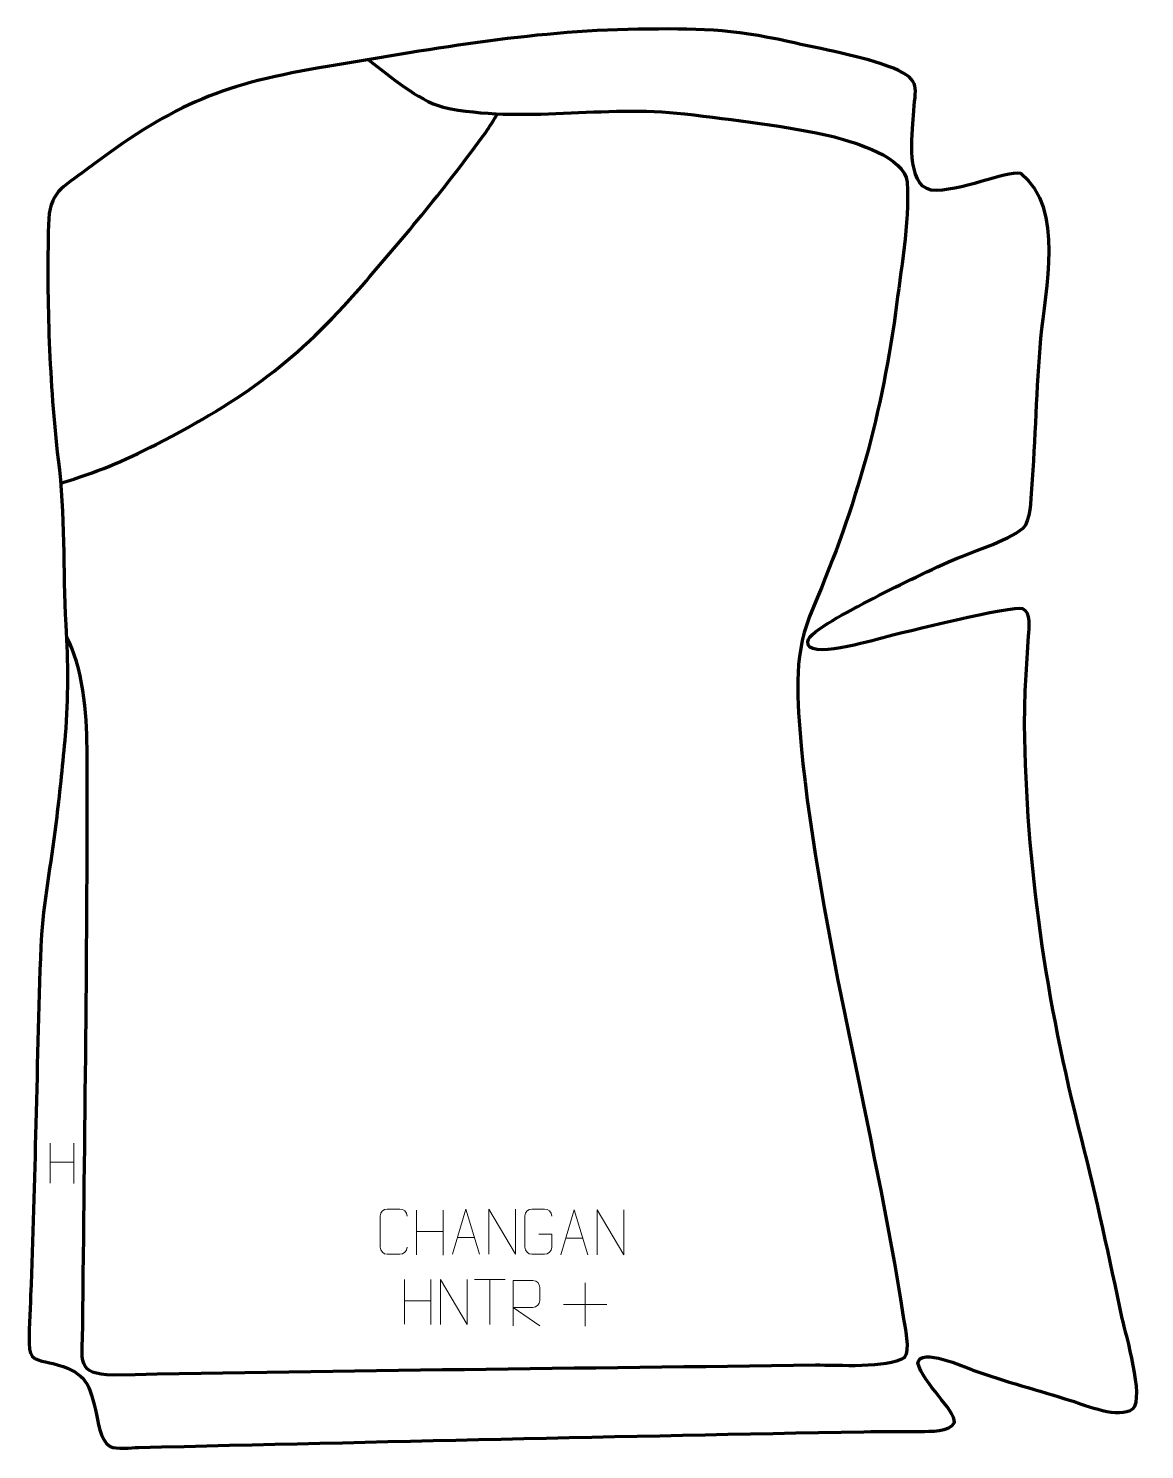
# Model space of a CAD drawing. Header units: millimetres. Extents: x 1403 to 2020, y 71 to 857.
import ezdxf

# ---------------------------------------------------------------- set-up
doc = ezdxf.new("R2010")
doc.units = ezdxf.units.MM
doc.header["$MEASUREMENT"] = 0
doc.layers.add('layer 1', color=7, linetype='Continuous')
doc.layers.add('layer 2', color=7, linetype='Continuous')

msp = doc.modelspace()

# ---------------------------------------------------------------- linework, layer by layer
at = {"layer": 'layer 1', "color": 142, "lineweight": 158}
for points, knots in [([(1591.2144, 839.3033), (1603.6087, 830.0306), (1617.3038, 817.7207), (1632.2473, 813.3216), (1632.2473, 813.3216), (1676.4413, 804.0472), (1720.9351, 815.0013), (1765.7263, 809.7016), (1765.7263, 809.7016), (1792.676, 806.4107), (1822.2597, 803.143), (1848.5922, 796.9529), (1848.5922, 796.9529), (1860.4176, 793.6537), (1887.0354, 786.2557), (1888.8552, 771.8771), (1888.8552, 771.8771), (1890.2277, 748.6807), (1885.2064, 722.9684), (1882.3822, 699.7795), (1882.3822, 699.7795), (1873.9008, 638.3771), (1859.1901, 588.7821), (1834.8505, 531.9002), (1834.8505, 531.9002), (1825.6577, 508.2125), (1828.1913, 485.06), (1830.1197, 460.3872), (1830.1197, 460.3872), (1840.8297, 353.5116), (1870.3775, 250.4001), (1886.643, 144.6072), (1886.643, 144.6072), (1887.4158, 139.9658), (1890.5925, 125.625), (1887.3353, 122.1918), (1887.3353, 122.1918), (1877.4975, 115.8964), (1850.5053, 118.0391), (1838.0716, 117.8748), (1838.0716, 117.8748), (1708.6557, 116.1649), (1579.2223, 114.8997), (1449.8185, 112.4414), (1449.8185, 112.4414), (1428.8587, 112.7708), (1432.7453, 120.7713), (1432.9133, 138.214), (1432.9133, 138.214), (1433.9401, 245.1068), (1435.7037, 352.1651), (1435.3057, 459.0516), (1435.3057, 459.0516), (1435.2333, 478.5127), (1432.9895, 503.8748), (1423.7756, 521.2189)], [0, 0, 0, 0, 0.06666667, 0.06666667, 0.06666667, 0.06666667, 0.13333333, 0.13333333, 0.13333333, 0.13333333, 0.2, 0.2, 0.2, 0.2, 0.26666667, 0.26666667, 0.26666667, 0.26666667, 0.33333333, 0.33333333, 0.33333333, 0.33333333, 0.4, 0.4, 0.4, 0.4, 0.46666667, 0.46666667, 0.46666667, 0.46666667, 0.53333333, 0.53333333, 0.53333333, 0.53333333, 0.6, 0.6, 0.6, 0.6, 0.66666667, 0.66666667, 0.66666667, 0.66666667, 0.73333333, 0.73333333, 0.73333333, 0.73333333, 0.8, 0.8, 0.8, 0.8, 0.86666667, 0.86666667, 0.86666667, 0.86666667, 1, 1, 1, 1]), ([(1420.6262, 605.5299), (1440.8959, 611.6463), (1454.7163, 617.2915), (1473.5746, 626.9516), (1473.5746, 626.9516), (1521.9393, 651.9345), (1551.5105, 673.3233), (1587.3635, 714.6461), (1587.3635, 714.6461), (1610.8189, 741.7095), (1634.6283, 770.2144), (1655.5629, 799.2527), (1655.5629, 799.2527), (1658.1224, 802.803), (1660.2982, 806.3783), (1662.5235, 810.1366)], [0, 0, 0, 0, 0.2, 0.2, 0.2, 0.2, 0.4, 0.4, 0.4, 0.4, 0.6, 0.6, 0.6, 0.6, 1, 1, 1, 1])]:
    msp.add_open_spline(points, degree=3, knots=knots, dxfattribs=at)
at = {"layer": 'layer 2', "color": 242, "lineweight": 158}
msp.add_open_spline([(1563.7257, 835.0472), (1623.4794, 845.0496), (1679.1104, 855.5424), (1740.1057, 856.4613), (1740.1057, 856.4613), (1771.4856, 856.9209), (1791.9107, 856.6999), (1822.921, 849.6575), (1822.921, 849.6575), (1841.4649, 845.563), (1863.7588, 841.6655), (1881.2363, 834.8685), (1881.2363, 834.8685), (1897.4063, 827.9124), (1893.0746, 824.5767), (1892.2666, 808.8159), (1892.2666, 808.8159), (1891.6129, 798.181), (1888.0603, 770.8138), (1902.0256, 767.46), (1902.0256, 767.46), (1917.8363, 766.1763), (1942.9934, 778.4005), (1951.6938, 776.6565), (1951.6938, 776.6565), (1976.4552, 757.2541), (1965.0604, 712.5113), (1962.761, 685.6352), (1962.761, 685.6352), (1960.4286, 657.8518), (1959.8508, 630.0295), (1957.7643, 602.2764), (1957.7643, 602.2764), (1957.3479, 596.5243), (1957.2539, 584.7126), (1952.9294, 580.671), (1952.9294, 580.671), (1943.8527, 573.2987), (1923.2705, 567.2724), (1911.6554, 561.959), (1911.6554, 561.959), (1895.4071, 554.5519), (1880.3374, 547.388), (1864.5743, 538.9375), (1864.5743, 538.9375), (1858.8435, 535.8654), (1834.4472, 523.856), (1833.8005, 517.9115), (1833.8005, 517.9115), (1832.6565, 507.3967), (1869.6719, 518.6649), (1875.515, 520.093), (1875.515, 520.093), (1886.1946, 522.7107), (1947.0632, 538.1688), (1952.823, 535.974), (1952.823, 535.974), (1957.4175, 534.2232), (1956.2108, 525.2491), (1955.9813, 521.0664), (1955.9813, 521.0664), (1954.9085, 504.2922), (1953.7146, 489.0632), (1953.7853, 472.149), (1953.7853, 472.149), (1954.7289, 393.249), (1965.6928, 319.7075), (1985.1931, 243.3621), (1985.1931, 243.3621), (1993.6409, 210.1367), (2000.7264, 177.3145), (2007.7499, 143.7889), (2007.7499, 143.7889), (2009.7729, 135.0785), (2020.1173, 99.882), (2013.7258, 93.9166), (2013.7258, 93.9166), (2005.5892, 88.0304), (1988.1792, 95.6655), (1979.3756, 98.401), (1979.3756, 98.401), (1961.5205, 103.9138), (1942.6783, 108.9747), (1925.1674, 115.2572), (1925.1674, 115.2572), (1920.564, 117.0242), (1895.9342, 127.9366), (1894.7039, 119.1165), (1894.7039, 119.1165), (1897.4767, 107.9482), (1915.6045, 93.0942), (1914.9134, 86.2374), (1914.9134, 86.2374), (1912.8761, 81.1426), (1900.981, 81.3704), (1896.2698, 81.2976), (1896.2698, 81.2976), (1885.806, 81.136), (1875.3758, 81.3462), (1864.8402, 81.1585), (1864.8402, 81.1585), (1731.1751, 78.7279), (1597.5255, 75.5713), (1463.8742, 72.4927), (1463.8742, 72.4927), (1459.7433, 72.3975), (1451.5364, 71.287), (1448.0829, 72.9428), (1448.0829, 72.9428), (1442.2227, 76.9132), (1441.3695, 86.6804), (1439.9753, 93.2002), (1439.9753, 93.2002), (1436.115, 109.7223), (1433.2838, 114.2181), (1416.4696, 118.8902), (1416.4696, 118.8902), (1411.2882, 120.1798), (1403.9613, 120.1871), (1403.4953, 126.7282), (1403.4953, 126.7282), (1402.8722, 135.4749), (1403.7514, 147.4971), (1404.1115, 156.5404), (1404.1115, 156.5404), (1405.3558, 188.0625), (1406.1031, 219.731), (1407.0394, 251.2756), (1407.0394, 251.2756), (1408.0427, 285.9774), (1408.1464, 321.383), (1410.1724, 355.9691), (1410.1724, 355.9691), (1411.6332, 377.55), (1416.0886, 399.3501), (1418.5306, 421), (1418.5306, 421), (1420.2101, 435.9256), (1421.9245, 451.1992), (1423.2138, 466.1493), (1423.2138, 466.1493), (1424.8134, 487.6854), (1424.8537, 505.7608), (1423.5169, 527.3035), (1423.5169, 527.3035), (1421.8701, 558.065), (1423.2054, 587.8747), (1419.311, 618.6517), (1419.311, 618.6517), (1414.4154, 660.8607), (1412.9072, 705.7835), (1413.9363, 748.2703), (1413.9363, 748.2703), (1414.3876, 766.9033), (1421.4464, 768.6533), (1435.0341, 778.8894), (1435.0341, 778.8894), (1480.4883, 813.1317), (1507.3228, 825.6992), (1563.7257, 835.0472)], degree=3, knots=[0, 0, 0, 0, 0.02439024, 0.02439024, 0.02439024, 0.02439024, 0.04878049, 0.04878049, 0.04878049, 0.04878049, 0.07317073, 0.07317073, 0.07317073, 0.07317073, 0.09756098, 0.09756098, 0.09756098, 0.09756098, 0.12195122, 0.12195122, 0.12195122, 0.12195122, 0.14634146, 0.14634146, 0.14634146, 0.14634146, 0.17073171, 0.17073171, 0.17073171, 0.17073171, 0.19512195, 0.19512195, 0.19512195, 0.19512195, 0.2195122, 0.2195122, 0.2195122, 0.2195122, 0.24390244, 0.24390244, 0.24390244, 0.24390244, 0.26829268, 0.26829268, 0.26829268, 0.26829268, 0.29268293, 0.29268293, 0.29268293, 0.29268293, 0.31707317, 0.31707317, 0.31707317, 0.31707317, 0.34146341, 0.34146341, 0.34146341, 0.34146341, 0.36585366, 0.36585366, 0.36585366, 0.36585366, 0.3902439, 0.3902439, 0.3902439, 0.3902439, 0.41463415, 0.41463415, 0.41463415, 0.41463415, 0.43902439, 0.43902439, 0.43902439, 0.43902439, 0.46341463, 0.46341463, 0.46341463, 0.46341463, 0.48780488, 0.48780488, 0.48780488, 0.48780488, 0.51219512, 0.51219512, 0.51219512, 0.51219512, 0.53658537, 0.53658537, 0.53658537, 0.53658537, 0.56097561, 0.56097561, 0.56097561, 0.56097561, 0.58536585, 0.58536585, 0.58536585, 0.58536585, 0.6097561, 0.6097561, 0.6097561, 0.6097561, 0.63414634, 0.63414634, 0.63414634, 0.63414634, 0.65853659, 0.65853659, 0.65853659, 0.65853659, 0.68292683, 0.68292683, 0.68292683, 0.68292683, 0.70731707, 0.70731707, 0.70731707, 0.70731707, 0.73170732, 0.73170732, 0.73170732, 0.73170732, 0.75609756, 0.75609756, 0.75609756, 0.75609756, 0.7804878, 0.7804878, 0.7804878, 0.7804878, 0.80487805, 0.80487805, 0.80487805, 0.80487805, 0.82926829, 0.82926829, 0.82926829, 0.82926829, 0.85365854, 0.85365854, 0.85365854, 0.85365854, 0.87804878, 0.87804878, 0.87804878, 0.87804878, 0.90243902, 0.90243902, 0.90243902, 0.90243902, 0.92682927, 0.92682927, 0.92682927, 0.92682927, 0.95121951, 0.95121951, 0.95121951, 0.95121951, 1, 1, 1, 1], dxfattribs=at)
at = {"layer": 'layer 2', "color": 250, "lineweight": 9}
for points in [[(1414.9164, 240.7555), (1414.9164, 240.7555), (1414.9164, 218.5628), (1414.9164, 218.5628)], [(1428.0321, 240.7555), (1428.0321, 240.7555), (1428.0321, 218.4052), (1428.0321, 218.4052)], [(1414.9339, 230.1131), (1414.9339, 230.1131), (1428.0321, 230.1131), (1428.0321, 230.1131)], [(1617.5098, 203.6641), (1617.5098, 203.6641), (1617.5098, 178.8866), (1617.5098, 178.8866)], [(1632.1531, 203.6641), (1632.1531, 203.6641), (1632.1531, 178.7106), (1632.1531, 178.7106)], [(1617.5098, 191.7818), (1617.5098, 191.7818), (1632.1531, 191.7822), (1632.1531, 191.7822)], [(1640.0836, 188.5547), (1640.0836, 188.5547), (1649.5793, 188.5547), (1649.5793, 188.5547)], [(1699.9749, 188.1743), (1699.9749, 188.1743), (1709.4706, 188.1743), (1709.4706, 188.1743)], [(1610.7689, 165.3175), (1610.7689, 165.3175), (1610.7689, 140.54), (1610.7689, 140.54)], [(1625.4122, 165.3175), (1625.4122, 165.3175), (1625.4122, 140.364), (1625.4122, 140.364)], [(1649.597, 165.294), (1649.597, 165.294), (1666.5842, 165.294), (1666.5842, 165.294)], [(1658.0908, 140.364), (1658.0908, 140.364), (1658.0908, 165.3175), (1658.0908, 165.3175)], [(1710.6811, 163.4914), (1710.6811, 163.4914), (1710.6811, 139.5135), (1710.6811, 139.5135)], [(1610.7689, 153.4352), (1610.7689, 153.4352), (1625.4122, 153.4356), (1625.4122, 153.4356)], [(1698.6922, 151.5024), (1698.6922, 151.5024), (1722.6701, 151.5024), (1722.6701, 151.5024)]]:
    msp.add_open_spline(points, degree=3, dxfattribs=at)
for points, knots in [([(1612.2544, 183.123), (1612.1146, 180.7996), (1610.4374, 179.32), (1608.2897, 179.3092), (1608.2897, 179.3092), (1605.9578, 179.3096), (1603.6259, 179.3096), (1601.2944, 179.3092), (1601.2944, 179.3092), (1599.3694, 179.2038), (1597.3973, 181.0883), (1597.4085, 183.1056), (1597.4085, 183.1056), (1597.4089, 188.8757), (1597.4089, 194.6454), (1597.4085, 200.4147), (1597.4085, 200.4147), (1597.4127, 202.5528), (1599.1594, 204.272), (1601.3118, 204.2585), (1601.3118, 204.2585), (1603.6375, 204.2585), (1605.9636, 204.2585), (1608.2897, 204.2585), (1608.2897, 204.2585), (1610.2363, 204.294), (1612.2277, 202.8025), (1612.2544, 200.3649)], [0, 0, 0, 0, 0.125, 0.125, 0.125, 0.125, 0.25, 0.25, 0.25, 0.25, 0.375, 0.375, 0.375, 0.375, 0.5, 0.5, 0.5, 0.5, 0.625, 0.625, 0.625, 0.625, 0.75, 0.75, 0.75, 0.75, 1, 1, 1, 1]), ([(1685.0863, 190.291), (1685.0863, 190.291), (1692.2544, 190.291), (1692.2544, 190.291), (1692.2544, 190.291), (1692.2544, 190.291), (1692.2544, 183.1229), (1692.2544, 183.1229), (1692.2544, 183.1229), (1692.1147, 180.7995), (1690.4375, 179.3199), (1688.2897, 179.3091), (1688.2897, 179.3091), (1685.9579, 179.3095), (1683.6259, 179.3095), (1681.2944, 179.3091), (1681.2944, 179.3091), (1679.3695, 179.2037), (1677.3973, 181.0882), (1677.4085, 183.1055), (1677.4085, 183.1055), (1677.4089, 188.8756), (1677.4089, 194.6453), (1677.4085, 200.4146), (1677.4085, 200.4146), (1677.4127, 202.5527), (1679.1595, 204.2719), (1681.3118, 204.2585), (1681.3118, 204.2585), (1683.6375, 204.2585), (1685.9636, 204.2585), (1688.2897, 204.2585), (1688.2897, 204.2585), (1690.2364, 204.2939), (1692.2278, 202.8024), (1692.2544, 200.3647)], [0, 0, 0, 0, 0.1, 0.1, 0.1, 0.1, 0.2, 0.2, 0.2, 0.2, 0.3, 0.3, 0.3, 0.3, 0.4, 0.4, 0.4, 0.4, 0.5, 0.5, 0.5, 0.5, 0.6, 0.6, 0.6, 0.6, 0.7, 0.7, 0.7, 0.7, 0.8, 0.8, 0.8, 0.8, 1, 1, 1, 1]), ([(1637.361, 179.3053), (1637.361, 179.3053), (1644.732, 204.2588), (1644.732, 204.2588), (1644.732, 204.2588), (1644.732, 204.2588), (1652.3019, 179.3053), (1652.3019, 179.3053)], [0, 0, 0, 0, 0.33333333, 0.33333333, 0.33333333, 0.33333333, 1, 1, 1, 1]), ([(1657.504, 179.3053), (1657.504, 179.3053), (1657.504, 204.2588), (1657.504, 204.2588), (1657.504, 204.2588), (1657.504, 204.2588), (1672.1588, 179.3053), (1672.1588, 179.3053), (1672.1588, 179.3053), (1672.1588, 179.3053), (1672.1588, 204.2588), (1672.1588, 204.2588)], [0, 0, 0, 0, 0.25, 0.25, 0.25, 0.25, 0.5, 0.5, 0.5, 0.5, 1, 1, 1, 1]), ([(1697.2523, 178.9249), (1697.2523, 178.9249), (1704.6233, 203.8784), (1704.6233, 203.8784), (1704.6233, 203.8784), (1704.6233, 203.8784), (1712.1932, 178.9249), (1712.1932, 178.9249)], [0, 0, 0, 0, 0.33333333, 0.33333333, 0.33333333, 0.33333333, 1, 1, 1, 1]), ([(1717.3953, 178.9249), (1717.3953, 178.9249), (1717.3953, 203.8784), (1717.3953, 203.8784), (1717.3953, 203.8784), (1717.3953, 203.8784), (1732.0501, 178.9249), (1732.0501, 178.9249), (1732.0501, 178.9249), (1732.0501, 178.9249), (1732.0501, 203.8784), (1732.0501, 203.8784)], [0, 0, 0, 0, 0.25, 0.25, 0.25, 0.25, 0.5, 0.5, 0.5, 0.5, 1, 1, 1, 1]), ([(1630.7632, 140.364), (1630.7632, 140.364), (1630.7632, 165.3175), (1630.7632, 165.3175), (1630.7632, 165.3175), (1630.7632, 165.3175), (1645.418, 140.364), (1645.418, 140.364), (1645.418, 140.364), (1645.418, 140.364), (1645.418, 165.3175), (1645.418, 165.3175)], [0, 0, 0, 0, 0.25, 0.25, 0.25, 0.25, 0.5, 0.5, 0.5, 0.5, 1, 1, 1, 1]), ([(1671.0233, 139.7669), (1671.0233, 139.7669), (1671.0233, 164.7204), (1671.0233, 164.7204), (1671.0233, 164.7204), (1674.6181, 164.7204), (1678.2136, 164.7204), (1681.8088, 164.7204), (1681.8088, 164.7204), (1684.1341, 164.6827), (1685.6914, 163.1927), (1685.6873, 160.8263), (1685.6873, 160.8263), (1685.6869, 158.7908), (1685.6869, 155.7314), (1685.6873, 153.6954), (1685.6873, 153.6954), (1685.6808, 151.8199), (1683.8685, 149.8781), (1681.859, 149.859), (1681.859, 149.859), (1681.859, 149.859), (1671.0233, 149.859), (1671.0233, 149.859), (1671.0233, 149.859), (1671.0233, 149.859), (1685.678, 139.7669), (1685.678, 139.7669)], [0, 0, 0, 0, 0.125, 0.125, 0.125, 0.125, 0.25, 0.25, 0.25, 0.25, 0.375, 0.375, 0.375, 0.375, 0.5, 0.5, 0.5, 0.5, 0.625, 0.625, 0.625, 0.625, 0.75, 0.75, 0.75, 0.75, 1, 1, 1, 1])]:
    msp.add_open_spline(points, degree=3, knots=knots, dxfattribs=at)

doc.saveas('drawing.dxf')
